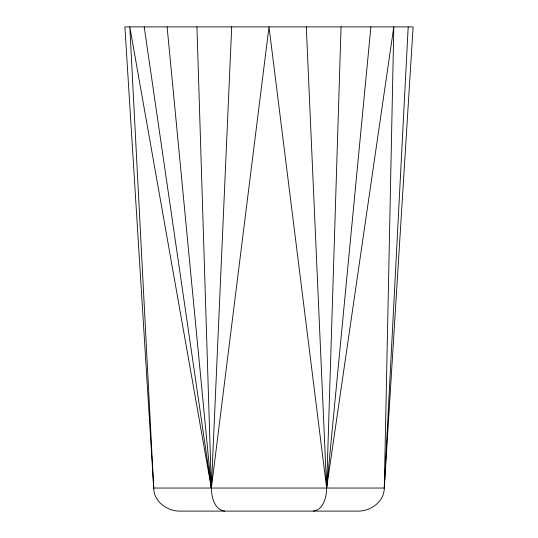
<?xml version="1.0" encoding="UTF-8"?>
<svg xmlns="http://www.w3.org/2000/svg" width="538" height="538" viewBox="0 0 538 538"><rect width="100%" height="100%" fill="white"/><g stroke="black" fill="none" stroke-linecap="round" stroke-linejoin="round"><path stroke-width="0.81" d="M224.669 511.1C214.299 509.681 211.488 496.83 211.36 488.04L129.806 26.9L153.713 488.04L384.287 488.04L413.11 26.9L124.89 26.9L153.713 488.04C153.713 501.705 167.473 511.456 180.338 511.1L357.662 511.1C370.527 511.456 384.287 501.705 384.287 488.04L393.803 26.9L326.64 488.04C326.512 496.83 323.701 509.681 313.331 511.1M341.052 26.9L326.64 488.04L269 26.9L211.36 488.04L144.197 26.9M167.103 26.9L211.36 488.04L231.703 26.9M384.287 488.04L408.194 26.9M370.897 26.9L326.64 488.04L306.297 26.9M196.948 26.9L211.36 488.04M153.491 477.125L153.592 482.162M153.68 486.365L153.713 488.04"/></g></svg>
